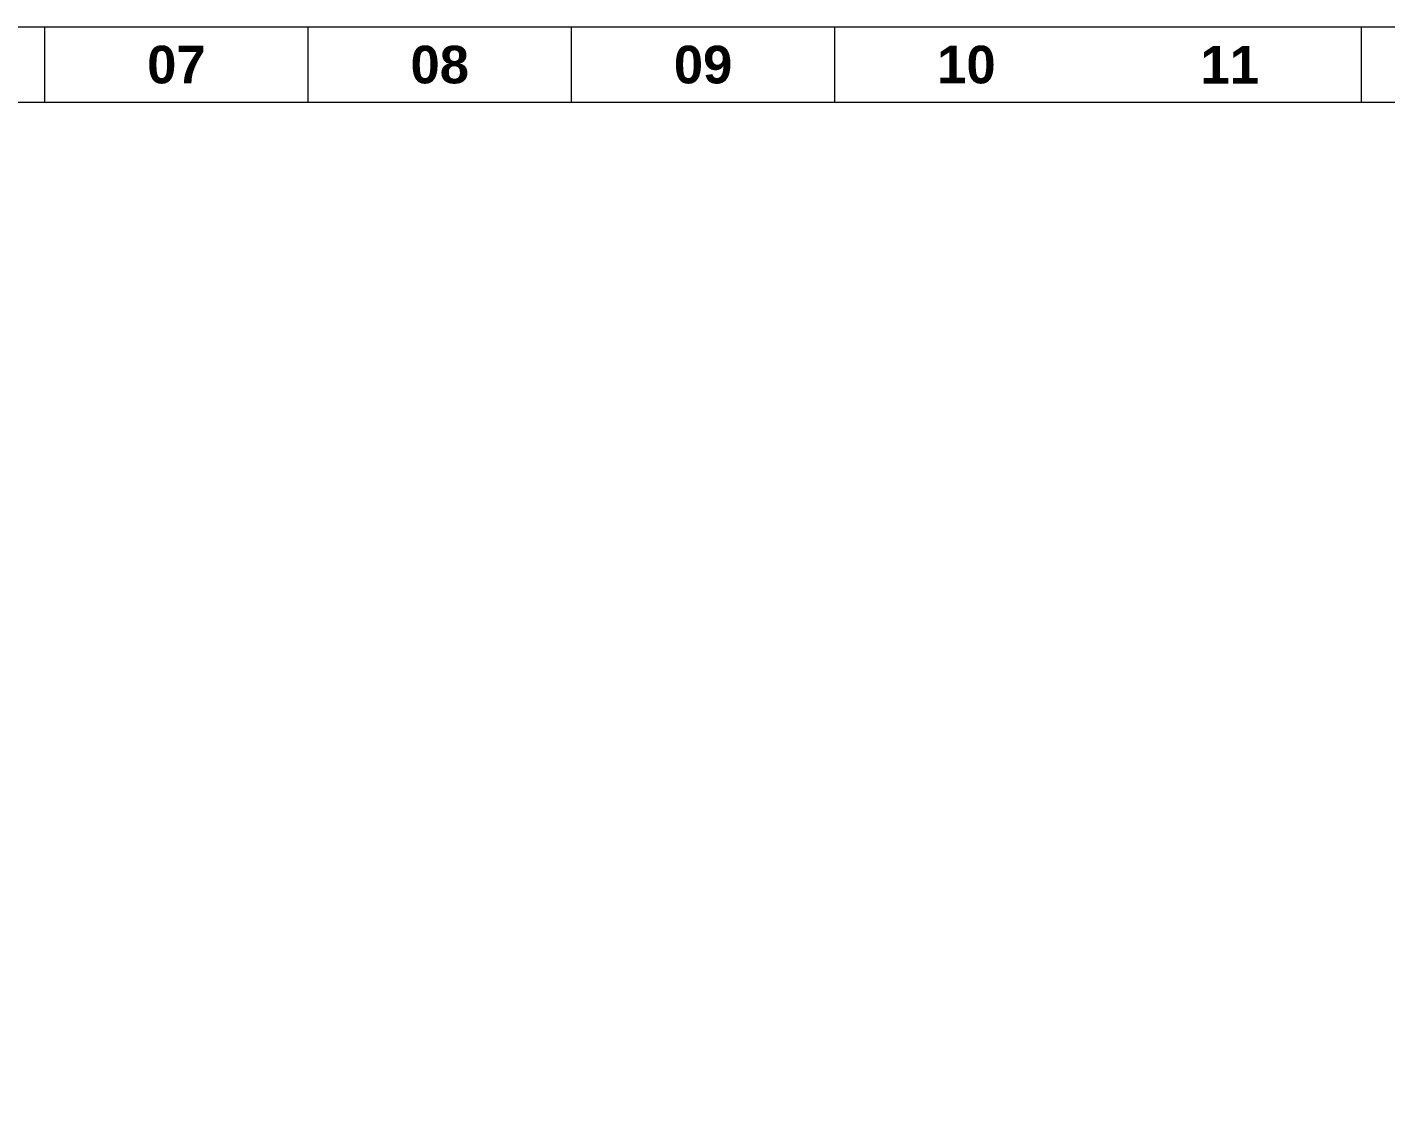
# Model space of a CAD drawing. Header units: inches. Extents: x -98933 to 1585249, y -3352739 to 192771.
# Drawn here: x 64917.3 to 65365.1, y 50286.8 to 50642.7 of the extents above; entities that cross this region are included whole.
import ezdxf

# ---------------------------------------------------------------- set-up
doc = ezdxf.new("R2010")
doc.units = ezdxf.units.IN
doc.header["$MEASUREMENT"] = 0
for name, color, linetype, lineweight in [('Inline', 7, 'Continuous', 0), ('Outline', 7, 'Continuous', 0), ('Scale', 7, 'Continuous', 0), ('Scale_Text', 7, 'Continuous', 0), ('Titelblk', 7, 'Continuous', 25), ('TITLE', 7, 'Continuous', 20)]:
    doc.layers.add(name, color=color, linetype=linetype, lineweight=lineweight)
doc.styles.get("Standard").update_dxf_attribs({"font": 'arialbd.ttf', "height": 24})

# ---------------------------------------------------------------- blocks, each defined once
blk = doc.blocks.new('PAGE')
at = {"layer": 'Inline', "color": 252, "lineweight": 15}
blk.add_lwpolyline([(178051640.63, 22656441.11), (178051640.63, 22657235.79), (178050505.36, 22657235.79), (178050505.36, 22656441.11)], close=True, dxfattribs=at)
at = {"layer": 'Outline', "color": 252, "lineweight": 15}
blk.add_line((178051662.57, 22657252.66), (178050483.42, 22657252.66), dxfattribs=at)
at = {"layer": 'Scale', "color": 252, "lineweight": 9}
for p, q in [((178050837.01, 22657235.79), (178050837.01, 22657252.66)), ((178050896, 22657235.79), (178050896, 22657252.66)), ((178050955, 22657235.79), (178050955, 22657252.66)), ((178051014, 22657235.79), (178051014, 22657252.66)), ((178051131.99, 22657235.79), (178051131.99, 22657252.66))]:
    blk.add_line(p, q, dxfattribs=at)
at = {"layer": 'Scale_Text', "color": 252, "lineweight": 13, "char_height": 8.435, "width": 2.5102, "attachment_point": 5}
for s, insert in [('07', (178050866.5, 22657244.22)), ('08', (178050925.5, 22657244.22)), ('09', (178050984.5, 22657244.22)), ('10', (178051043.5, 22657244.22)), ('11', (178051102.49, 22657244.22))]:
    blk.add_mtext(s, dxfattribs=dict(at, insert=insert))
blk = doc.blocks.new('Title')
at = {"layer": 'Titelblk', "color": 3, "linetype": 'Continuous', "lineweight": 0, "xscale": 3.014611567961765, "yscale": 3.014611567959946, "zscale": 3.014611567966516}
blk.add_blockref('PAGE', (-536855255.83, -68388223.96), dxfattribs=at)

msp = doc.modelspace()

# ---------------------------------------------------------------- block references
at = {"layer": 'TITLE', "xscale": 0.4880385203578044, "yscale": 0.4880385203468904, "zscale": 0.4880385163213263}
msp.add_blockref('Title', (114284.72, 92325.06), dxfattribs=at)

doc.saveas('drawing.dxf')
